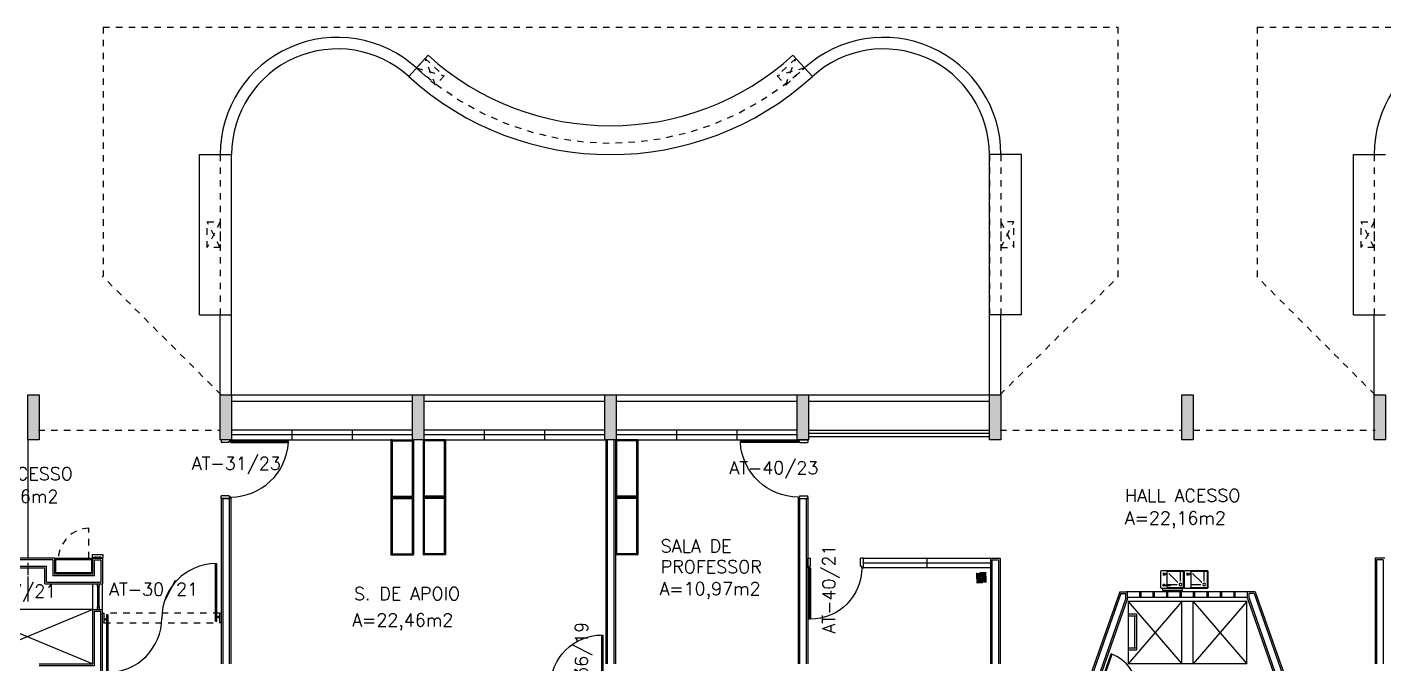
# Model space of a CAD drawing. Header units: metres. Extents: x -31 to 130, y -13 to 69.
# Drawn here: x 26.9 to 48.06, y 10.42 to 20.36 of the extents above; entities that cross this region are included whole.
import ezdxf

# ---------------------------------------------------------------- set-up
doc = ezdxf.new("R2010")
doc.units = ezdxf.units.M
doc.header["$LTSCALE"] = 0.002
doc.header["$MEASUREMENT"] = 0
doc.linetypes.add('HIDDEN', pattern=[9.525, 6.35, -3.175])
doc.linetypes.add('HIDDEN2', pattern=[4.7625, 3.175, -1.5875])
doc.layers.get('0').update_dxf_attribs({"linetype": 'CONTINUOUS'})
for name, color, linetype in [('A-WC', 2, 'CONTINUOUS'), ('alv-vst', 1, 'CONTINUOUS'), ('ar-alv', 2, 'CONTINUOUS'), ('ar-armario', 1, 'CONTINUOUS'), ('ar-banco', 2, 'CONTINUOUS'), ('ar-cal', 2, 'CONTINUOUS'), ('ar-corrimao', 2, 'CONTINUOUS'), ('ar-esc', 2, 'CONTINUOUS'), ('ar-esq', 2, 'CONTINUOUS'), ('ar-estc', 1, 'CONTINUOUS'), ('ar-estc-b', 1, 'CONTINUOUS'), ('AR-LAY-OUT-EQUIPAMENTOS', 1, 'CONTINUOUS'), ('ar-piso', 1, 'CONTINUOUS'), ('ar-porta', 1, 'CONTINUOUS'), ('ar-proj', 1, 'HIDDEN'), ('ar-projarmario', 1, 'HIDDEN'), ('ar-reboco', 2, 'CONTINUOUS'), ('ar-shaft', 2, 'CONTINUOUS'), ('ar-wc', 2, 'CONTINUOUS'), ('ar-xis', 1, 'CONTINUOUS'), ('armario piso-teto', 1, 'CONTINUOUS'), ('COZ1', 1, 'CONTINUOUS'), ('COZ2', 1, 'CONTINUOUS'), ('DET-PIVO', 2, 'CONTINUOUS'), ('ENDEREÇO', 2, 'CONTINUOUS'), ('esq-01', 1, 'CONTINUOUS'), ('esq-02', 1, 'CONTINUOUS'), ('esq4', 1, 'CONTINUOUS'), ('estc-01', 3, 'CONTINUOUS'), ('h-estc', 3, 'CONTINUOUS'), ('PROJ-MARCO', 1, 'HIDDEN'), ('ptm', 2, 'CONTINUOUS'), ('ptm1', 1, 'CONTINUOUS'), ('ralo', 1, 'HIDDEN2'), ('shaft1', 2, 'CONTINUOUS'), ('TEXTO', 2, 'CONTINUOUS'), ('ÁREA', 2, 'CONTINUOUS')]:
    doc.layers.add(name, color=color, linetype=linetype)
doc.styles.add('UNB-100', font='simplex.shx', dxfattribs={"height": 0.2})
doc.styles.add('UNB1-100', font='simplex.shx', dxfattribs={"height": 0.2})

# ---------------------------------------------------------------- blocks, each defined once
blk = doc.blocks.new('plr01-01p')
at = {"layer": 'h-estc'}
blk.add_hatch(color=3, dxfattribs=at).paths.add_polyline_path([(0.09, 0.075), (-0.09, 0.075), (-0.09, -0.625), (0.09, -0.625)])
at = {"layer": 'estc-01', "color": 3}
blk.add_lwpolyline([(-0.09, 0.075), (-0.09, -0.625), (0.09, -0.625), (0.09, 0.075)], close=True, dxfattribs=at)
blk = doc.blocks.new('esq15-01p')
at = {"layer": 'esq-01'}
for p, q in [((2.91, 0), (0.09, 0)), ((1.03, -0.075), (1.03, 0.075)), ((1.97, -0.075), (1.97, 0.075))]:
    blk.add_line(p, q, dxfattribs=at)
at = {"layer": 'esq-02'}
blk.add_lwpolyline([(2.91, -0.075), (0.09, -0.075), (0.09, 0.075), (2.91, 0.075)], close=True, dxfattribs=at)
blk = doc.blocks.new('pm-80-01p')
at = {"layer": 'ptm'}
for p, q in [((0.105, 0.075), (0.105, 0.875)), ((0.125, 0.875), (0.105, 0.875)), ((0.125, 0.075), (0.125, 0.875)), ((0.105, 0.075), (0.08, 0.075)), ((0.08, 0.075), (0.08, -0.075)), ((0.125, 0.075), (0.105, 0.075)), ((0.105, 0.075), (0.105, 0.05)), ((0.125, 0.05), (0.105, 0.05)), ((0.125, 0.05), (0.125, -0.075)), ((0.905, 0.05), (0.905, -0.075)), ((0.905, 0.05), (0.925, 0.05)), ((0.925, 0.075), (0.95, 0.075)), ((0.925, 0.075), (0.925, 0.05)), ((0.95, 0.075), (0.95, -0.075)), ((0.08, -0.075), (0.125, -0.075)), ((0.95, -0.075), (0.905, -0.075))]:
    blk.add_line(p, q, dxfattribs=at)
at = {"layer": 'ptm', "color": 1}
blk.add_arc((0.125, 0.075), 0.8, 360, 90, dxfattribs=at)
blk = doc.blocks.new('esq16-01p')
at = {"layer": 'esq-01'}
for p, q in [((2.025, 0), (0.075, 0)), ((1.075, 0.075), (1.075, -0.075)), ((2.025, 0.075), (2.025, -0.075))]:
    blk.add_line(p, q, dxfattribs=at)
at = {"layer": 'esq-02'}
blk.add_lwpolyline([(2.025, 0.075), (0.075, 0.075), (0.075, -0.075), (2.025, -0.075)], close=True, dxfattribs=at)
at = {"rotation": 180}
blk.add_blockref('pm-80-01p', (2.975, 0), dxfattribs=at)
blk = doc.blocks.new('pm-90-01p')
at = {"layer": 'ptm'}
for p, q in [((0.105, 0.075), (0.105, 0.975)), ((0.125, 0.975), (0.105, 0.975)), ((0.125, 0.075), (0.125, 0.975)), ((0.105, 0.075), (0.08, 0.075)), ((0.08, 0.075), (0.08, -0.075)), ((0.125, 0.075), (0.105, 0.075)), ((0.125, 0.075), (0.105, 0.075)), ((0.105, 0.075), (0.105, 0.05)), ((0.125, 0.05), (0.105, 0.05)), ((0.125, 0.05), (0.125, -0.075)), ((0.955, 0.05), (0.955, -0.075)), ((0.955, 0.05), (0.975, 0.05)), ((0.975, 0.075), (1, 0.075)), ((0.975, 0.075), (0.975, 0.05)), ((1, 0.075), (1, -0.075)), ((0.08, -0.075), (0.125, -0.075)), ((1, -0.075), (0.955, -0.075))]:
    blk.add_line(p, q, dxfattribs=at)
at = {"layer": 'ptm', "color": 1}
blk.add_arc((0.073, 0.074), 0.902, 0.054, 86.687, dxfattribs=at)
blk = doc.blocks.new('sh-04p')
at = {"layer": 'ar-alv'}
for p, q in [((-1.15, 0.05), (-1.15, -0.9)), ((-0.19, 0.05), (-1.15, 0.05)), ((1.15, 0.05), (0.19, 0.05)), ((1.15, -0.9), (1.15, 0.05)), ((-1.05, -0.05), (-1.05, -0.9)), ((-0.19, -0.05), (-1.05, -0.05)), ((1.05, -0.05), (0.19, -0.05)), ((1.05, -0.9), (1.05, -0.05)), ((-1.05, -0.9), (-1.15, -0.9)), ((1.05, -0.9), (1.15, -0.9)), ((-1.15, -1.7), (-1.15, -1.35)), ((-0.3, -1.35), (-1.15, -1.35)), ((-1.05, -1.45), (-0.4, -1.45)), ((-1.05, -1.45), (-1.05, -1.7)), ((-0.4, -1.7), (-0.4, -1.45)), ((-0.3, -1.35), (-0.3, -1.6)), ((1.15, -1.6), (-0.3, -1.6)), ((1.15, -1.7), (1.15, -1.6)), ((-1.05, -1.7), (-1.15, -1.7)), ((-0.4, -1.7), (1.15, -1.7))]:
    blk.add_line(p, q, dxfattribs=at)
at = {"layer": 'ar-proj'}
for p, q in [((1.025, -0.95), (1.025, -1.53)), ((1.175, -1.53), (1.175, -0.97))]:
    blk.add_line(p, q, dxfattribs=at)
at = {"layer": 'ar-proj', "ltscale": 0.01}
blk.add_line((-0.961, -1.725), (-0.961, -2.195), dxfattribs=at)
blk.add_arc((-0.982, -1.699), 0.496, 272.4338, 357.0427, dxfattribs=at)
at = {"layer": 'ar-reboco'}
for p, q in [((-1.175, 0.075), (-1.175, -0.925)), ((-0.19, 0.075), (-1.175, 0.075)), ((1.175, 0.075), (0.19, 0.075)), ((1.175, -0.925), (1.175, 0.075)), ((-1.025, -0.075), (-1.025, -0.925)), ((-0.19, -0.075), (-1.025, -0.075)), ((1.025, -0.075), (0.19, -0.075)), ((1.025, -0.925), (1.025, -0.075)), ((-1.025, -0.925), (-1.175, -0.925)), ((1.025, -0.925), (1.175, -0.925)), ((-1.175, -1.725), (-1.175, -1.325)), ((-0.275, -1.325), (-1.175, -1.325)), ((-1.025, -1.475), (-0.425, -1.475)), ((-1.025, -1.475), (-1.025, -1.725)), ((-0.425, -1.725), (-0.425, -1.475)), ((-0.275, -1.325), (-0.275, -1.575)), ((1.175, -1.575), (-0.275, -1.575)), ((1.175, -1.725), (1.175, -1.588)), ((-1.025, -1.725), (-1.175, -1.725)), ((-0.425, -1.725), (1.175, -1.725))]:
    blk.add_line(p, q, dxfattribs=at)
at = {"layer": 'ar-xis'}
for p, q in [((-1.025, -0.925), (1.025, -0.075)), ((1.025, -0.925), (-1.025, -0.075))]:
    blk.add_line(p, q, dxfattribs=at)
at = {"layer": 'esq-01'}
for p, q in [((-1.15, -1.743), (-1.126, -1.743)), ((-1.075, -1.743), (-1.05, -1.743))]:
    blk.add_line(p, q, dxfattribs=at)
at = {"layer": 'esq-01', "lineweight": 15}
blk.add_line((-1.025, -1.714), (-1.025, -1.716), dxfattribs=at)
at = {"layer": 'esq-01', "lineweight": 15, "flags": 128}
for points in [[(-1.025, -1.655), (-1.025, -1.725), (-1.004, -1.725), (-1.004, -1.655)], [(-0.446, -1.655), (-0.446, -1.725), (-0.425, -1.725), (-0.425, -1.655)]]:
    blk.add_lwpolyline(points, close=True, dxfattribs=at)
at = {"layer": 'esq-01', "flags": 128}
blk.add_lwpolyline([(-1.02, -1.778, 0.414214), (-1.015, -1.773), (-1.015, -1.743, 0.414214), (-1.02, -1.738), (-1.05, -1.738), (-1.05, -1.743), (-1.097, -1.743), (-1.097, -1.748), (-1.102, -1.748), (-1.102, -1.743), (-1.15, -1.743), (-1.15, -1.738), (-1.18, -1.738), (-1.18, -1.738, 0.414214), (-1.185, -1.743), (-1.185, -1.773, 0.414214), (-1.18, -1.778)], format="xyb", close=True, dxfattribs=at)
at = {"layer": 'esq-01', "lineweight": 15, "flags": 128}
blk.add_lwpolyline([(1.02, -1.778, -0.414214), (1.015, -1.773), (1.015, -1.743, -0.414214), (1.02, -1.738), (1.05, -1.738), (1.05, -1.743), (1.097, -1.743), (1.097, -1.748), (1.102, -1.748), (1.102, -1.743), (1.15, -1.743), (1.15, -1.738), (1.18, -1.738), (1.18, -1.738, -0.414214), (1.185, -1.743), (1.185, -1.773, -0.414214), (1.18, -1.778)], format="xyb", close=True, dxfattribs=at)
at = {"layer": 'esq4'}
for p, q in [((-1.175, -0.925), (-1.175, -1.325)), ((-1.025, -0.925), (-1.025, -1.325)), ((-1.05, -1.743), (-1.05, -1.725)), ((-1.025, -1.738), (-1.038, -1.738)), ((-1.036, -1.727), (-1.036, -1.736)), ((-1.036, -1.736), (-1.025, -1.736)), ((-1.025, -1.736), (-1.025, -1.738)), ((1.025, -1.736), (1.025, -1.738)), ((1.036, -1.736), (1.025, -1.736)), ((1.036, -1.727), (1.036, -1.736)), ((1.164, -1.727), (1.164, -1.736)), ((1.164, -1.736), (1.175, -1.736)), ((1.175, -1.736), (1.175, -1.738))]:
    blk.add_line(p, q, dxfattribs=at)
at = {"layer": 'esq4', "lineweight": 15, "ltscale": 0.0002}
for p, q in [((-1.125, -1.284), (-1.125, -0.961)), ((-1.1, -1.284), (-1.1, -0.961)), ((-0.963, -1.7), (-0.487, -1.7)), ((-0.963, -1.725), (-0.487, -1.725))]:
    blk.add_line(p, q, dxfattribs=at)
at = {"layer": 'esq4', "lineweight": 5}
for p, q in [((-1.025, -1.727), (-1.036, -1.727)), ((-1.025, -1.725), (-1.025, -1.727)), ((1.025, -1.725), (1.025, -1.727)), ((1.025, -1.727), (1.036, -1.727)), ((1.175, -1.727), (1.164, -1.727)), ((1.175, -1.725), (1.175, -1.727))]:
    blk.add_line(p, q, dxfattribs=at)
at = {"layer": 'esq4', "linetype": 'Continuous', "lineweight": 5}
for points in [[(1.175, -1.575), (1.162, -1.575), (1.162, -1.588), (1.175, -1.588), (1.175, -1.586), (1.164, -1.586), (1.164, -1.577), (1.175, -1.577)], [(-1.175, -1.738), (-1.15, -1.738), (-1.15, -1.725), (-1.175, -1.725), (-1.175, -1.727), (-1.164, -1.727), (-1.164, -1.736), (-1.175, -1.736)]]:
    blk.add_lwpolyline(points, close=True, dxfattribs=at)
at = {"layer": 'ptm'}
for p, q in [((1.025, -1.53), (0.425, -1.53)), ((1.025, -1.55), (0.425, -1.55)), ((1.025, -1.53), (1.025, -1.55))]:
    blk.add_line(p, q, dxfattribs=at)
for points in [[(1.025, -0.925), (1.175, -0.925), (1.175, -0.97), (1.05, -0.97), (1.05, -0.95), (1.025, -0.95), (1.025, -0.925)], [(1.025, -1.575), (1.175, -1.575), (1.175, -1.53), (1.05, -1.53), (1.05, -1.55), (1.025, -1.55), (1.025, -1.575)]]:
    blk.add_lwpolyline(points, dxfattribs=at)
at = {"layer": 'ptm1'}
blk.add_arc((0.994, -1.517), 0.569, 85.5635, 181.3143, dxfattribs=at)
at = {"layer": 'shaft1'}
for p, q in [((0.843, -0.724), (0.843, -0.226)), ((0.843, -0.226), (1.025, -0.226)), ((0.843, -0.247), (1.025, -0.247)), ((0.863, -0.705), (0.863, -0.247)), ((1.026, -0.705), (0.843, -0.705)), ((1.025, -0.726), (0.843, -0.726)), ((-1.112, -0.966), (-1.112, -1.284)), ((-1.025, -0.925), (1.025, -0.925)), ((-1.004, -1.658), (-1.004, -1.495)), ((-0.996, -1.495), (-0.446, -1.495)), ((-0.446, -1.495), (-0.446, -1.657)), ((-0.487, -1.712), (-0.963, -1.712))]:
    blk.add_line(p, q, dxfattribs=at)
for points in [[(-1.125, -0.925), (-1.1, -0.925), (-1.1, -0.966), (-1.125, -0.966)], [(-1.125, -1.284), (-1.1, -1.284), (-1.1, -1.325), (-1.125, -1.325)], [(-0.963, -1.7), (-0.963, -1.725), (-1.004, -1.725), (-1.004, -1.7)], [(-0.446, -1.7), (-0.446, -1.725), (-0.487, -1.725), (-0.487, -1.7)]]:
    blk.add_lwpolyline(points, close=True, dxfattribs=at)
blk = doc.blocks.new('pm-dp90-01p')
at = {"layer": 'DET-PIVO'}
for centre in [(-0.85, 0), (0.85, 0)]:
    blk.add_circle(centre, 0.005, dxfattribs=at)
at = {"layer": 'PROJ-MARCO'}
for p, q in [((0.9, 0.075), (-0.9, 0.075)), ((-0.9, -0.075), (0.9, -0.075))]:
    blk.add_line(p, q, dxfattribs=at)
at = {"layer": 'ptm'}
for p, q in [((0.84, -0.05), (0.84, 0.85)), ((0.84, 0.85), (0.86, 0.85)), ((0.86, -0.05), (0.86, 0.85)), ((-0.925, -0.075), (-0.925, 0.075)), ((-0.925, 0.075), (-0.9, 0.075)), ((-0.9, -0.075), (-0.9, 0.075)), ((-0.86, 0.05), (-0.86, -0.85)), ((-0.84, 0.05), (-0.86, 0.05)), ((-0.84, 0.05), (-0.84, -0.85)), ((0.88, 0.03), (0.9, 0.03)), ((0.88, 0.01), (0.88, 0.03)), ((0.88, 0.01), (0.9, 0.01)), ((0.9, 0.075), (0.925, 0.075)), ((0.9, 0.075), (0.9, -0.075)), ((0.925, 0.075), (0.925, -0.075)), ((-0.9, -0.075), (-0.925, -0.075)), ((-0.88, -0.01), (-0.9, -0.01)), ((-0.88, -0.03), (-0.9, -0.03)), ((-0.88, -0.01), (-0.88, -0.03)), ((0.84, -0.05), (0.86, -0.05)), ((0.925, -0.075), (0.9, -0.075)), ((-0.84, -0.85), (-0.86, -0.85))]:
    blk.add_line(p, q, dxfattribs=at)
at = {"layer": 'ptm', "color": 1}
for centre, start, end in [((0.85, 0), 90.6743, 180), ((-0.85, 0), 270.6743, 0)]:
    blk.add_arc(centre, 0.85, start, end, dxfattribs=at)
blk = doc.blocks.new('BBDR-03P')
at = {"layer": 'COZ1', "color": 1}
for p, q in [((-155, 0), (155, 0)), ((-155, -30), (-155, 0)), ((155, 0), (155, -30)), ((-185, -290), (-185, -40)), ((-175, -30), (-155, -30)), ((155, -30), (175, -30)), ((185, -40), (185, -290)), ((186, -290), (186, -40)), ((196, -30), (546, -30)), ((556, -40), (556, -290)), ((175, -300), (-175, -300)), ((546, -300), (196, -300))]:
    blk.add_line(p, q, dxfattribs=at)
for centre, start, end in [((-175, -40), 90, 180), ((175, -40), 0, 90), ((196, -40), 90, 180), ((546, -40), 0, 90), ((-175, -290), 180, 270), ((175, -290), 270, 0), ((196, -290), 180, 270), ((546, -290), 270, 0)]:
    blk.add_arc(centre, 10, start, end, dxfattribs=at)
at = {"layer": 'COZ2', "color": 1}
for p, q in [((-155, -30), (155, -30)), ((-135, -75), (-35, -75)), ((-135, -85), (-35, -85)), ((-85, -75), (-85, -50)), ((-85, -280), (-85, -85)), ((-75, -40), (165, -40)), ((-75, -90), (75, -90)), ((-55, -263), (86, -122)), ((125, -140), (125, -280)), ((175, -50), (175, -280)), ((286, -280), (286, -50)), ((296, -40), (536, -40)), ((296, -90), (446, -90)), ((316, -263), (457, -122)), ((496, -140), (496, -280)), ((546, -50), (546, -280)), ((-122, -246), (-106, -240)), ((-106, -260), (-122, -254)), ((-105, -259), (-105, -241)), ((165, -290), (-75, -290)), ((249, -246), (265, -240)), ((265, -260), (249, -254)), ((266, -259), (266, -241)), ((536, -290), (296, -290))]:
    blk.add_line(p, q, dxfattribs=at)
for centre, radius in [((125, -90), 22.3), ((496, -90), 22.3), ((-135, -250), 14.2), ((-135, -250), 5.96), ((236, -250), 14.2), ((236, -250), 5.96)]:
    blk.add_circle(centre, radius, dxfattribs=at)
for centre, radius, start, end in [((-135, -80), 14.7, 19.9134, 340.0866), ((-135, -80), 4.99, 90, 270), ((-75, -50), 10, 90, 180), ((-35, -80), 5, 270, 90), ((165, -50), 10, 0, 90), ((296, -50), 10, 90, 180), ((536, -50), 10, 0, 90), ((-106, -241), 1, 0, 108.4349), ((-106, -259), 1, 251.5651, 360), ((-75, -280), 10, 180, 270), ((165, -280), 10, 270, 0), ((265, -241), 1, 0, 108.4349), ((265, -259), 1, 251.5651, 360), ((296, -280), 10, 180, 270), ((536, -280), 10, 270, 0)]:
    blk.add_arc(centre, radius, start, end, dxfattribs=at)
blk = doc.blocks.new('esq17d-01p')
at = {"layer": 'esq-01'}
for p, q in [((1.18, 0.075), (1.18, -0.075)), ((2.17, 0), (0.19, 0))]:
    blk.add_line(p, q, dxfattribs=at)
at = {"layer": 'esq-02'}
blk.add_lwpolyline([(2.17, 0.075), (0.19, 0.075), (0.19, -0.075), (2.17, -0.075), (2.17, 0.075)], close=True, dxfattribs=at)
at = {"layer": 'ptm', "rotation": 180}
blk.add_blockref('pm-80-01p', (3.12, 0), dxfattribs=at)
blk = doc.blocks.new('mob-ar4')
at = {"layer": 'armario piso-teto'}
for p, q in [((-0.47, 0.3), (0.43, 0.3)), ((-0.47, 0.28), (-0.47, 0.3)), ((-0.47, 0.3), (-0.47, 0.28)), ((-0.47, 0.28), (-0.47, -0.05)), ((-0.45, 0.28), (-0.47, 0.28)), ((-0.46, 0.28), (0.41, 0.28)), ((-0.45, 0.28), (-0.45, -0.03)), ((-0.02, 0.3), (-0.02, 0.28)), ((0.41, 0.28), (0.41, -0.03)), ((0.41, 0.28), (0.43, 0.28)), ((0.43, 0.3), (0.43, 0.28)), ((0.43, 0.28), (0.43, -0.05)), ((-0.47, -0.05), (0.43, -0.05)), ((-0.45, -0.03), (0.41, -0.03))]:
    blk.add_line(p, q, dxfattribs=at)
blk = doc.blocks.new('ralo-15cm-tracejado')
at = {"layer": 'ralo', "ltscale": 0.08}
h = blk.add_hatch(dxfattribs=at)
h.set_pattern_fill('DOTS', color=256, scale=0.005, style=0)
h.set_pattern_definition([(0, (-210.436618, -163.386024), (0.00396875, 0.0079375), [0, -0.0079375])])
h.paths.add_polyline_path([(0.07, 0.064, 0.109147), (0.065, 0.07), (0.044, 0.07, 0.234403), (0.037, 0.056, 0.031938), (0.037, 0.054, -0.085518), (0.053, 0.038, 0.304982), (0.07, 0.048)])
h.paths.add_polyline_path([(-0.047, 0.07), (-0.065, 0.07, 0.101422), (-0.07, 0.065), (-0.07, 0.047, 0.322568), (-0.052, 0.04, -0.06492), (-0.04, 0.051, 0.065904), (-0.039, 0.056, 0.253091)])
h.paths.add_polyline_path([(-0.054, -0.037, 0.248259), (-0.07, -0.043), (-0.07, -0.068, 0.039546), (-0.068, -0.07), (-0.044, -0.07, 0.224729), (-0.037, -0.055, 0.030017), (-0.037, -0.053, -0.089405)])
h.paths.add_polyline_path([(0.07, -0.042, 0.270307), (0.052, -0.039, -0.063767), (0.041, -0.051, 0.073161), (0.04, -0.056, 0.228135), (0.047, -0.07), (0.069, -0.07, 0.013274), (0.07, -0.069)])
for p, q in [((-0.062, 0.002), (-0.065, 0.002)), ((-0.047, 0.002), (-0.059, 0.002)), ((-0.055, 0.029), (-0.058, 0.03)), ((-0.052, 0.033), (-0.055, 0.035)), ((-0.042, 0.021), (-0.053, 0.027)), ((-0.039, 0.026), (-0.05, 0.032)), ((-0.027, 0.002), (-0.044, 0.002)), ((-0.024, 0.011), (-0.04, 0.02)), ((-0.022, 0.015), (-0.037, 0.024)), ((-0.033, 0.052), (-0.035, 0.055)), ((-0.015, 0.022), (-0.032, 0.05)), ((-0.029, 0.055), (-0.03, 0.058)), ((-0.011, 0.024), (-0.027, 0.053)), ((-0.009, 0.002), (-0.024, 0.002)), ((-0.009, 0.002), (-0.022, 0.01)), ((-0.007, 0.007), (-0.02, 0.014)), ((-0.007, 0.007), (-0.014, 0.02)), ((-0.003, 0.009), (-0.01, 0.022)), ((-0.003, 0.062), (-0.003, 0.065)), ((-0.003, 0.027), (-0.003, 0.059)), ((-0.003, 0.009), (-0.003, 0.024)), ((0.002, 0.062), (0.002, 0.065)), ((0.002, 0.027), (0.002, 0.059)), ((0.002, 0.009), (0.002, 0.024)), ((0.002, 0.009), (0.01, 0.022)), ((0.007, 0.007), (0.014, 0.02)), ((0.007, 0.007), (0.02, 0.014)), ((0.009, 0.002), (0.022, 0.01)), ((0.009, 0.002), (0.024, 0.002)), ((0.011, 0.024), (0.027, 0.053)), ((0.015, 0.022), (0.032, 0.05)), ((0.022, 0.015), (0.05, 0.032)), ((0.024, 0.011), (0.053, 0.027)), ((0.027, 0.002), (0.044, 0.002)), ((0.029, 0.055), (0.03, 0.058)), ((0.033, 0.052), (0.035, 0.055)), ((0.047, 0.002), (0.059, 0.002)), ((0.052, 0.033), (0.055, 0.035)), ((0.055, 0.029), (0.058, 0.03)), ((0.062, 0.002), (0.065, 0.002)), ((-0.062, -0.003), (-0.065, -0.003)), ((-0.047, -0.003), (-0.059, -0.003)), ((-0.055, -0.029), (-0.058, -0.03)), ((-0.052, -0.033), (-0.055, -0.035)), ((-0.042, -0.021), (-0.053, -0.027)), ((-0.039, -0.026), (-0.05, -0.032)), ((-0.027, -0.003), (-0.044, -0.003)), ((-0.024, -0.011), (-0.04, -0.02)), ((-0.022, -0.015), (-0.037, -0.024)), ((-0.033, -0.052), (-0.035, -0.055)), ((-0.026, -0.039), (-0.032, -0.05)), ((-0.029, -0.055), (-0.03, -0.058)), ((-0.021, -0.042), (-0.027, -0.053)), ((-0.009, -0.003), (-0.024, -0.003)), ((-0.015, -0.022), (-0.024, -0.037)), ((-0.009, -0.003), (-0.022, -0.01)), ((-0.007, -0.007), (-0.02, -0.014)), ((-0.011, -0.024), (-0.02, -0.04)), ((-0.007, -0.007), (-0.014, -0.02)), ((-0.003, -0.009), (-0.01, -0.022)), ((-0.003, -0.009), (-0.003, -0.024)), ((-0.003, -0.027), (-0.003, -0.044)), ((-0.003, -0.047), (-0.003, -0.059)), ((-0.003, -0.062), (-0.003, -0.065)), ((0.002, -0.009), (0.002, -0.024)), ((0.002, -0.009), (0.01, -0.022)), ((0.002, -0.027), (0.002, -0.044)), ((0.002, -0.047), (0.002, -0.059)), ((0.002, -0.062), (0.002, -0.065)), ((0.007, -0.007), (0.02, -0.014)), ((0.007, -0.007), (0.014, -0.02)), ((0.009, -0.003), (0.024, -0.003)), ((0.009, -0.003), (0.022, -0.01)), ((0.011, -0.024), (0.02, -0.04)), ((0.015, -0.022), (0.024, -0.037)), ((0.021, -0.042), (0.027, -0.053)), ((0.022, -0.015), (0.037, -0.024)), ((0.024, -0.011), (0.04, -0.02)), ((0.026, -0.039), (0.032, -0.05)), ((0.027, -0.003), (0.044, -0.003)), ((0.029, -0.055), (0.03, -0.058)), ((0.033, -0.052), (0.035, -0.055)), ((0.039, -0.026), (0.05, -0.032)), ((0.042, -0.021), (0.053, -0.027)), ((0.047, -0.003), (0.059, -0.003)), ((0.052, -0.033), (0.055, -0.035)), ((0.055, -0.029), (0.058, -0.03)), ((0.062, -0.003), (0.065, -0.003))]:
    blk.add_line(p, q, dxfattribs=at)
for points in [[(-0.075, -0.075), (0.075, -0.075), (0.075, 0.075), (-0.075, 0.075)], [(-0.07, -0.07), (0.07, -0.07), (0.07, 0.07), (-0.07, 0.07)]]:
    blk.add_lwpolyline(points, close=True, dxfattribs=at)
blk.add_circle((0, 0), 0.065, dxfattribs=at)
for radius, start, end in [(0.0617, 152.3206, 177.6794), (0.0592, 152.4186, 177.5814), (0.0617, 122.3206, 147.6794), (0.0592, 122.4186, 147.5814), (0.0468, 153.0651, 176.9349), (0.0443, 153.2384, 176.7616), (0.0468, 123.0651, 146.9349), (0.0443, 123.2384, 146.7616), (0.0617, 92.3206, 117.6794), (0.0592, 92.4186, 117.5814), (0.0268, 155.3615, 174.6385), (0.0243, 155.916, 174.084), (0.0268, 125.3615, 144.6385), (0.0468, 93.0651, 116.9349), (0.0443, 93.2384, 116.7616), (0.0243, 125.916, 144.084), (0.0268, 95.3615, 114.6385), (0.0243, 95.916, 114.084), (0.0617, 62.3206, 87.6794), (0.0592, 62.4186, 87.5814), (0.0468, 63.0651, 86.9349), (0.0443, 63.2384, 86.7616), (0.0268, 65.3615, 84.6385), (0.0243, 65.916, 84.084), (0.0243, 35.916, 54.084), (0.0268, 35.3615, 54.6385), (0.0243, 5.916, 24.084), (0.0443, 33.2384, 56.7616), (0.0268, 5.3615, 24.6385), (0.0468, 33.0651, 56.9349), (0.0592, 32.4186, 57.5814), (0.0617, 32.3206, 57.6794), (0.0443, 3.2384, 26.7616), (0.0468, 3.0651, 26.9349), (0.0592, 2.4186, 27.5814), (0.0617, 2.3206, 27.6794), (0.0617, 182.3206, 207.6794), (0.0592, 182.4186, 207.5814), (0.0617, 212.3206, 237.6794), (0.0592, 212.4186, 237.5814), (0.0468, 183.0651, 206.9349), (0.0443, 183.2384, 206.7616), (0.0468, 213.0651, 236.9349), (0.0443, 213.2384, 236.7616), (0.0617, 242.3206, 267.6794), (0.0268, 185.3615, 204.6385), (0.0592, 242.4186, 267.5814), (0.0243, 185.916, 204.084), (0.0268, 215.3615, 234.6385), (0.0468, 243.0651, 266.9349), (0.0243, 215.916, 234.084), (0.0443, 243.2384, 266.7616), (0.0268, 245.3615, 264.6385), (0.0243, 245.916, 264.084), (0.0243, 275.916, 294.084), (0.0268, 275.3615, 294.6385), (0.0443, 273.2384, 296.7616), (0.0468, 273.0651, 296.9349), (0.0592, 272.4186, 297.5814), (0.0617, 272.3206, 297.6794), (0.0243, 305.916, 324.084), (0.0268, 305.3615, 324.6385), (0.0243, 335.916, 354.084), (0.0268, 335.3615, 354.6385), (0.0443, 303.2384, 326.7616), (0.0468, 303.0651, 326.9349), (0.0592, 302.4186, 327.5814), (0.0617, 302.3206, 327.6794), (0.0443, 333.2384, 356.7616), (0.0468, 333.0651, 356.9349), (0.0592, 332.4186, 357.5814), (0.0617, 332.3206, 357.6794)]:
    blk.add_arc((0, 0), radius, start, end, dxfattribs=at)
blk = doc.blocks.new('BOX')
at = {"color": 1}
for p, q in [((-0.057, -0.14), (-0.057, -0.2)), ((-0.053, -0.14), (-0.053, -0.2)), ((-0.03, -0.165), (-0.053, -0.165)), ((-0.03, -0.175), (-0.053, -0.175)), ((-0.02, -0.73), (-0.02, -0.192)), ((0.02, -0.73), (0.02, -0.192))]:
    blk.add_line(p, q, dxfattribs=at)
blk.add_circle((0, -0.17), 0.02, dxfattribs=at)
for centre, radius, start, end in [((0, -0.17), 0.0699, 286.6348, 253.3652), ((-0.055, -0.14), 0.002, 0, 180), ((-0.055, -0.2), 0.002, 180, 0), ((0, -0.17), 0.03, 311.8103, 228.1897), ((0, -0.371), 0.107, 100.7532, 259.2468), ((0, -0.371), 0.103, 100.7532, 259.2468), ((0, -0.371), 0.103, 280.7532, 79.2468), ((0, -0.371), 0.107, 280.7532, 79.2468), ((0, -0.73), 0.15, 97.6623, 82.3377), ((0, -0.73), 0.025, 143.1301, 36.8699), ((0, -0.73), 0.02, 180, 0)]:
    blk.add_arc(centre, radius, start, end, dxfattribs=at)
blk = doc.blocks.new('chuvemerg-p')
at = {"layer": 'A-WC', "color": 1, "xscale": 4.000000000000012, "yscale": 4.000000000000012, "zscale": 4.000000000000012, "rotation": 315.0000000000003}
blk.add_blockref('BOX', (0, 0), dxfattribs=at)
blk = doc.blocks.new('chuveiro-emerg')
at = {"layer": 'AR-LAY-OUT-EQUIPAMENTOS', "xscale": 0.250000000000002, "yscale": 0.250000000000002, "zscale": 0.250000000000002, "rotation": 134.9999999999999}
blk.add_blockref('chuvemerg-p', (-0.1, -0.0075), dxfattribs=at)
blk = doc.blocks.new('grelha proj')
at = {"layer": 'ar-proj', "color": 1}
for p, q in [((0.4, 0.2), (0, 0)), ((0, 0.2), (0.4, 0))]:
    blk.add_line(p, q, dxfattribs=at)
blk.add_lwpolyline([(0, 0.2), (0.4, 0.2), (0.4, 0), (0, 0)], close=True, dxfattribs=at)

msp = doc.modelspace()

# ---------------------------------------------------------------- linework, layer by layer
msp.add_line((44.065, 11.46), (44.065, 11.55))
at = {"layer": 'alv-vst'}
for p, q in [((44.075, 11.4), (44.075, 10.425)), ((45.925, 11.4), (44.075, 11.4)), ((45.925, 10.425), (45.925, 11.4))]:
    msp.add_line(p, q, dxfattribs=at)
at = {"layer": 'ar-alv'}
for p, q in [((35.95, 13.925), (35.95, 10.425)), ((36.05, 13.925), (36.05, 10.425)), ((29.95, 13), (29.95, 10.425)), ((30.05, 13), (29.95, 13)), ((30.05, 13), (30.05, 10.425)), ((38.95, 13.005), (38.95, 10.425)), ((39.05, 13.005), (39.05, 10.425)), ((41.95, 12.05), (41.95, 10.425)), ((41.95, 12.05), (42.05, 12.05)), ((42.05, 12.05), (42.05, 10.425)), ((47.95, 12.05), (47.95, 10.425)), ((48.05, 12.05), (47.95, 12.05)), ((48.05, 12.05), (48.05, 10.425)), ((43.96, 11.525), (43.45, 10.071)), ((44.04, 11.45), (43.559, 10.079)), ((43.96, 11.525), (44.04, 11.525)), ((44.04, 11.45), (44.04, 11.525)), ((45.95, 11.55), (44.05, 11.55)), ((45.935, 11.46), (44.065, 11.46)), ((46.04, 11.525), (45.96, 11.525)), ((45.96, 11.45), (45.96, 11.525)), ((45.96, 11.45), (46.441, 10.079)), ((46.04, 11.525), (46.55, 10.071))]:
    msp.add_line(p, q, dxfattribs=at)
at = {"layer": 'ar-banco'}
for p, q in [((32.852, 19.594), (33.155, 19.927)), ((39.148, 19.594), (38.845, 19.927)), ((29.59, 15.875), (29.59, 18.375)), ((29.59, 18.375), (30.09, 18.375)), ((30.09, 15.875), (30.09, 18.375)), ((41.91, 15.875), (41.91, 18.375)), ((42.41, 18.375), (41.91, 18.375)), ((42.41, 18.375), (41.91, 18.375)), ((42.41, 15.875), (42.41, 18.375)), ((47.59, 15.875), (47.59, 18.375)), ((47.59, 18.375), (48.09, 18.375)), ((29.59, 15.875), (30.09, 15.875)), ((42.41, 15.875), (41.91, 15.875)), ((47.59, 15.875), (48.09, 15.875))]:
    msp.add_line(p, q, dxfattribs=at)
for radius in [4.223, 4.673]:
    msp.add_arc((36, 23.048), radius, 227.6466, 312.3534, dxfattribs=at)
at = {"layer": 'ar-cal'}
for p, q in [((29.91, 18.375), (29.91, 18.375)), ((42.09, 18.375), (42.09, 18.375)), ((42.09, 18.375), (42.09, 18.375)), ((47.91, 18.375), (47.91, 18.375)), ((29.91, 14.625), (29.91, 15.875)), ((30.09, 14.625), (30.09, 15.875)), ((41.91, 14.625), (41.91, 15.875)), ((42.09, 14.625), (42.09, 15.875)), ((47.91, 14.625), (47.91, 15.875))]:
    msp.add_line(p, q, dxfattribs=at)
for centre, radius, start, end in [((31.74, 18.375), 1.83, 47.6466, 180), ((40.26, 18.375), 1.83, 0, 132.3534), ((49.74, 18.375), 1.83, 47.6466, 180), ((31.74, 18.375), 1.65, 47.6466, 180), ((40.26, 18.375), 1.65, 0, 132.3534)]:
    msp.add_arc(centre, radius, start, end, dxfattribs=at)
at = {"layer": 'ar-corrimao'}
for p, q in [((39.09, 14.025), (41.91, 14.025)), ((39.09, 13.975), (41.91, 13.975))]:
    msp.add_line(p, q, dxfattribs=at)
at = {"layer": 'ar-esc'}
for p, q in [((44.075, 11.205), (44.205, 11.205)), ((44.075, 11.175), (44.205, 11.175)), ((44.175, 11.175), (44.175, 10.675)), ((44.205, 11.205), (44.205, 10.645)), ((44.075, 10.675), (44.205, 10.675)), ((44.075, 10.645), (44.205, 10.645))]:
    msp.add_line(p, q, dxfattribs=at)
at = {"layer": 'ar-estc-b'}
for p, q in [((44.91, 10.425), (44.91, 11.4)), ((45.09, 10.425), (45.09, 11.4))]:
    msp.add_line(p, q, dxfattribs=at)
at = {"layer": 'ar-piso'}
for p, q in [((30.09, 14.625), (32.91, 14.625)), ((33.09, 14.625), (35.91, 14.625)), ((36.09, 14.625), (38.91, 14.625)), ((39.09, 14.625), (41.91, 14.625)), ((30.09, 14.525), (32.91, 14.525)), ((33.09, 14.525), (35.91, 14.525)), ((36.09, 14.525), (38.91, 14.525)), ((39.09, 14.525), (41.91, 14.525)), ((39.09, 14.075), (41.91, 14.075)), ((26.91, 13.925), (26.91, 12.075)), ((26.91, 12), (26.91, 11.811)), ((26.91, 11.791), (26.91, 11.4)), ((45.925, 10.425), (44.075, 10.425))]:
    msp.add_line(p, q, dxfattribs=at)
at = {"layer": 'ar-proj'}
for p, q in [((28.085, 20.365), (28.085, 16.475)), ((28.085, 20.365), (43.915, 20.365)), ((43.915, 20.365), (43.915, 16.465)), ((46.085, 20.365), (46.085, 16.465)), ((46.085, 20.365), (61.915, 20.365)), ((29.91, 18.375), (29.91, 15.875)), ((42.09, 18.375), (42.09, 15.875)), ((47.91, 18.375), (47.91, 15.875)), ((29.925, 14.625), (28.075, 16.475)), ((42.075, 14.625), (43.915, 16.465)), ((47.925, 14.625), (46.085, 16.465)), ((27.075, 14.075), (29.91, 14.075)), ((42.075, 14.075), (44.91, 14.075)), ((45.09, 14.075), (47.925, 14.075))]:
    msp.add_line(p, q, dxfattribs=at)
msp.add_arc((36, 23.048), 4.493, 227.6466, 312.3534, dxfattribs=at)
at = {"layer": 'ar-projarmario'}
msp.add_line((41.91, 18.375), (41.91, 15.875), dxfattribs=at)
at = {"layer": 'ar-reboco'}
for p, q in [((35.925, 13.925), (35.925, 10.425)), ((36.075, 13.925), (36.075, 10.425)), ((29.925, 13.025), (29.925, 10.425)), ((30.075, 13.025), (30.075, 10.425)), ((38.925, 13.025), (38.925, 10.425)), ((39.075, 13.025), (39.075, 10.425)), ((41.925, 12.075), (41.925, 10.425)), ((41.925, 12.075), (41.925, 10.425)), ((41.925, 12.075), (42.075, 12.075)), ((42.075, 12.075), (42.075, 10.425)), ((42.075, 12.075), (42.075, 10.425)), ((47.925, 12.075), (47.925, 10.425)), ((48.075, 12.075), (47.925, 12.075)), ((43.943, 11.55), (43.425, 10.075)), ((44.065, 11.446), (43.584, 10.075)), ((43.943, 11.55), (44.065, 11.55)), ((44.065, 11.446), (44.065, 11.55)), ((44.255, 11.46), (44.255, 11.55)), ((44.275, 11.46), (44.275, 11.55)), ((44.465, 11.46), (44.465, 11.55)), ((44.485, 11.46), (44.485, 11.55)), ((44.675, 11.46), (44.675, 11.55)), ((44.695, 11.46), (44.695, 11.55)), ((44.885, 11.46), (44.885, 11.55)), ((44.905, 11.46), (44.905, 11.55)), ((45.095, 11.46), (45.095, 11.55)), ((45.115, 11.46), (45.115, 11.55)), ((45.305, 11.46), (45.305, 11.55)), ((45.325, 11.46), (45.325, 11.55)), ((45.515, 11.46), (45.515, 11.55)), ((45.535, 11.46), (45.535, 11.55)), ((45.725, 11.46), (45.725, 11.55)), ((45.745, 11.46), (45.745, 11.55)), ((45.935, 11.446), (45.935, 11.55)), ((46.057, 11.55), (45.935, 11.55)), ((45.935, 11.446), (46.416, 10.075)), ((46.057, 11.55), (46.575, 10.075))]:
    msp.add_line(p, q, dxfattribs=at)
at = {"layer": 'ar-xis'}
for p, q in [((44.91, 11.4), (44.075, 10.425)), ((44.075, 11.4), (44.91, 10.425)), ((45.925, 11.4), (45.09, 10.425)), ((45.09, 11.4), (45.925, 10.425))]:
    msp.add_line(p, q, dxfattribs=at)
at = {"layer": 'ptm'}
for p, q in [((43.609, 10.015), (43.808, 10.581)), ((43.628, 10.008), (43.826, 10.575))]:
    msp.add_line(p, q, dxfattribs=at)
at = {"layer": 'ptm1'}
msp.add_arc((43.609, 10.015), 0.6, 357.612, 70.6652, dxfattribs=at)

# ---------------------------------------------------------------- block references
for p, rotation in [((33.403, 19.606), 137.6465955498669), ((29.71, 17.325), 269.9999999999991), ((47.71, 17.325), 269.9999999999991)]:
    msp.add_blockref('grelha proj', p, dxfattribs=dict(rotation=rotation))
at = {"xscale": -1}
for p, rotation in [((38.597, 19.604), 222.6951610210174), ((42.29, 17.325), 90.00000000000087)]:
    msp.add_blockref('grelha proj', p, dxfattribs=dict(at, rotation=rotation))
at = {"xscale": -0.0009999999999976694, "yscale": 0.0009999999999994458, "zscale": 0.001, "rotation": 180}
msp.add_blockref('BBDR-03P', (44.764, 11.575), dxfattribs=at)
at = {"layer": 'ar-armario'}
for name, p, rotation in [('pm-90-01p', (30, 14.005), 270), ('mob-ar4', (33.125, 13.455), 269.9999999999999), ('mob-ar4', (36.125, 13.455), 269.9999999999999), ('mob-ar4', (33.125, 12.555), 269.9999999999999), ('mob-ar4', (36.125, 12.555), 269.9999999999999)]:
    msp.add_blockref(name, p, dxfattribs=dict(at, rotation=rotation))
at = {"layer": 'ar-armario', "xscale": -1, "rotation": 90.00000000000007}
for p in [(32.875, 13.455), (32.875, 12.555)]:
    msp.add_blockref('mob-ar4', p, dxfattribs=at)
at = {"layer": 'ar-cal', "rotation": 180}
msp.add_blockref('ralo-15cm-tracejado', (41.784, 11.772), dxfattribs=at)
at = {"layer": 'ar-esq', "xscale": -1, "rotation": 180}
for name, p in [('esq15-01p', (30, 14)), ('esq15-01p', (33, 14)), ('esq15-01p', (36, 14)), ('esq16-01p', (33.015, 10))]:
    msp.add_blockref(name, p, dxfattribs=at)
at = {"layer": 'ar-estc', "xscale": -1, "rotation": 180}
for p in [(27, 14), (30, 14), (33, 14), (36, 14), (39, 14), (42, 14), (45, 14), (48, 14)]:
    msp.add_blockref('plr01-01p', p, dxfattribs=at)
at = {"layer": 'ar-porta', "xscale": -1}
for name, p, rotation in [('pm-90-01p', (39, 14.005), 90), ('esq17d-01p', (42.115, 12), 359.9999999999988)]:
    msp.add_blockref(name, p, dxfattribs=dict(at, rotation=rotation))
at = {"layer": 'ar-porta'}
msp.add_blockref('pm-dp90-01p', (29, 11.14), dxfattribs=at)
at = {"layer": 'ar-shaft', "rotation": 180.0000000000001}
msp.add_blockref('sh-04p', (26.9, 10.35), dxfattribs=at)
at = {"layer": 'ar-wc', "rotation": 270}
msp.add_blockref('chuveiro-emerg', (27.59, 10.275), dxfattribs=at)

# ---------------------------------------------------------------- texts
at = {"layer": 'ENDEREÇO', "style": 'UNB-100'}
for s, p in [('AT-31/23', (29.468, 13.455)), ('AT-40/23', (37.853, 13.386)), ('AT-27/21', (25.966, 11.462)), ('AT-30/21', (28.178, 11.49))]:
    msp.add_text(s, height=0.2, dxfattribs=at).set_placement(p)
for s, p in [('AT-40/21', (39.506, 10.899)), ('AT-36/19', (35.646, 9.693))]:
    msp.add_text(s, height=0.2, rotation=90, dxfattribs=at).set_placement(p)
at = {"layer": 'TEXTO', "style": 'UNB1-100'}
for s, p in [('HALL ACESSO', (25.813, 13.293)), ('HALL ACESSO', (44.025, 12.954)), ('SALA DE', (36.782, 12.165)), ('PROFESSOR', (36.782, 11.841)), ('S. DE APOIO', (31.999, 11.422))]:
    msp.add_text(s, height=0.2, dxfattribs=at).set_placement(p)
at = {"layer": 'ÁREA', "style": 'UNB1-100'}
for s, p in [('A=22,16m2', (25.81, 12.941)), ('A=22,16m2', (44.021, 12.603)), ('A=10,97m2', (36.763, 11.499)), ('A=22,46m2', (31.97, 11.011))]:
    msp.add_text(s, height=0.2, dxfattribs=at).set_placement(p)

doc.saveas('drawing.dxf')
